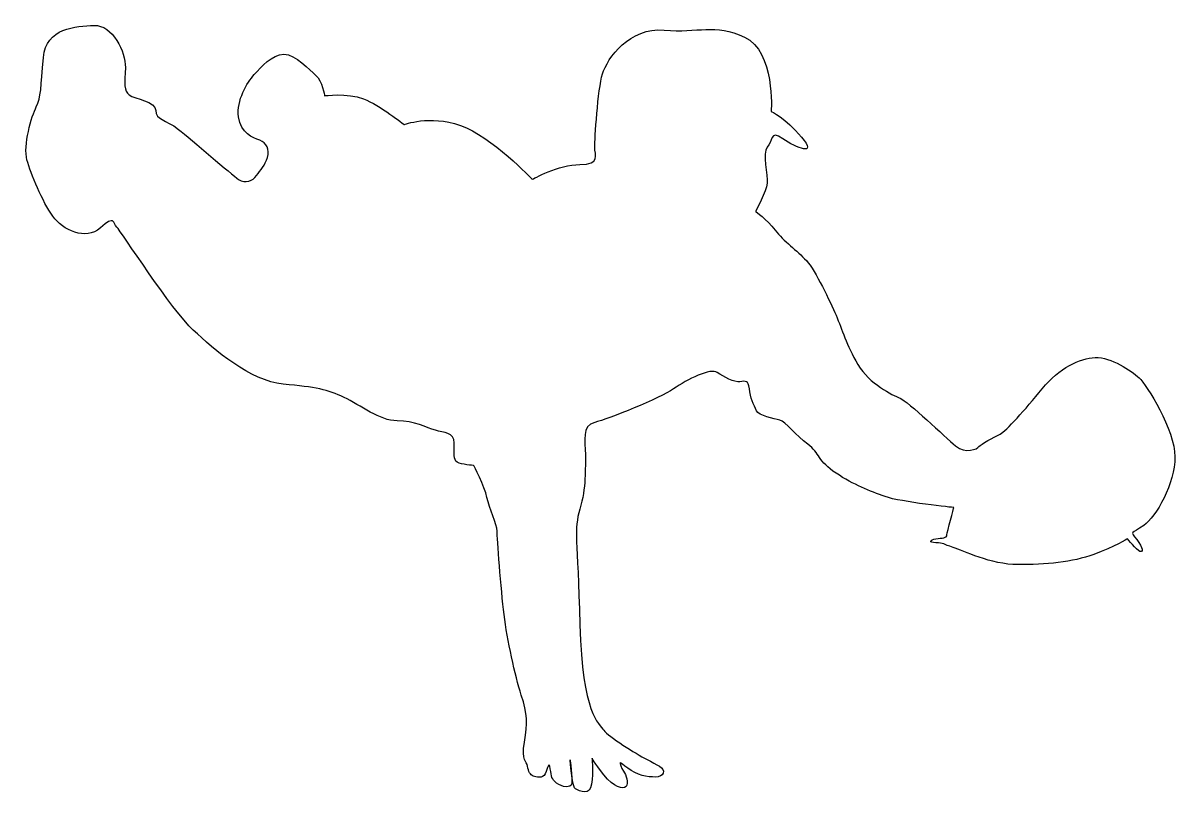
# Model space of a CAD drawing. Header units: centimetres. Extents: x -9.4 to 9.3, y -6.3 to 6.3.
import ezdxf

# ---------------------------------------------------------------- set-up
doc = ezdxf.new("R2010")
doc.units = ezdxf.units.CM
doc.header["$MEASUREMENT"] = 0
doc.layers.add('Camada 1', color=7, linetype='Continuous')

msp = doc.modelspace()

# ---------------------------------------------------------------- linework, layer by layer
at = {"layer": 'Camada 1'}
msp.add_open_spline([(-2.05887, -0.92075), (-2.05887, -0.92075), (-1.88136, -1.26309), (-1.84334, -1.44063), (-1.84334, -1.44063), (-1.80529, -1.61819), (-1.6785, -1.8845), (-1.6785, -1.98594), (-1.6785, -1.98594), (-1.6785, -2.08735), (-1.61511, -2.93691), (-1.56436, -3.34278), (-1.56436, -3.34278), (-1.51367, -3.74855), (-1.38688, -4.33187), (-1.28541, -4.64887), (-1.28541, -4.64887), (-1.18397, -4.96587), (-1.18392, -5.09276), (-1.23461, -5.40971), (-1.23461, -5.40971), (-1.28541, -5.72681), (-1.19662, -5.71411), (-1.18397, -5.8028), (-1.18397, -5.8028), (-1.17127, -5.89154), (-1.1396, -5.94224), (-1.09197, -5.96126), (-1.09197, -5.96126), (-1.04442, -5.98028), (-0.93983, -6.00886), (-0.89702, -5.92321), (-0.89702, -5.92321), (-0.85424, -5.83767), (-0.83995, -5.70443), (-0.81614, -5.84238), (-0.81614, -5.84238), (-0.79243, -5.98028), (-0.79717, -6.00886), (-0.71155, -6.0754), (-0.71155, -6.0754), (-0.62596, -6.14205), (-0.47377, -6.16578), (-0.4643, -6.08014), (-0.4643, -6.08014), (-0.45475, -5.9946), (-0.49285, -5.69977), (-0.49285, -5.69977), (-0.49285, -5.69977), (-0.49285, -5.69977), (-0.45475, -6.11821), (-0.42149, -6.15149), (-0.42149, -6.15149), (-0.38818, -6.1848), (-0.21228, -6.28463), (-0.15995, -6.15149), (-0.15995, -6.15149), (-0.10759, -6.01833), (-0.13614, -5.67119), (-0.13614, -5.67119), (-0.13614, -5.67119), (-0.13614, -5.67119), (-0.10762, -5.73784), (0.05404, -5.94223), (0.05404, -5.94223), (0.21573, -6.14675), (0.36792, -6.1848), (0.41546, -6.13247), (0.41546, -6.13247), (0.46298, -6.08011), (0.41546, -5.9375), (0.37265, -5.88516), (0.37265, -5.88516), (0.32981, -5.8329), (0.32029, -5.74252), (0.32029, -5.74252), (0.32029, -5.74252), (0.32029, -5.74252), (0.5296, -5.91839), (0.67697, -5.9517), (0.67697, -5.9517), (0.82432, -5.98498), (0.99079, -5.99927), (1.01934, -5.91365), (1.01934, -5.91365), (1.04786, -5.82811), (0.91949, -5.78054), (0.74827, -5.69016), (0.74827, -5.69016), (0.57705, -5.59978), (0.1301, -5.31927), (0.054, -5.21941), (0.054, -5.21941), (-0.02209, -5.11953), (-0.29633, -4.94046), (-0.33433, -3.50756), (-0.33433, -3.50756), (-0.37238, -2.07455), (-0.43572, -1.97316), (-0.33433, -1.63074), (-0.33433, -1.63074), (-0.23289, -1.2884), (-0.24556, -0.95865), (-0.24556, -0.74306), (-0.24556, -0.74306), (-0.24556, -0.52756), (-0.30898, -0.27393), (-0.09342, -0.22321), (-0.09342, -0.22321), (0.12214, -0.17246), (0.97182, 0.16993), (1.18732, 0.32207), (1.18732, 0.32207), (1.40285, 0.47428), (1.79602, 0.66444), (1.89746, 0.58837), (1.89746, 0.58837), (1.9989, 0.5123), (2.17644, 0.42356), (2.26515, 0.43621), (2.26515, 0.43621), (2.35389, 0.44888), (2.40466, 0.46161), (2.41734, 0.32207), (2.41734, 0.32207), (2.42999, 0.18258), (2.49343, 0.05579), (2.53145, -0.033), (2.53145, -0.033), (2.5695, -0.12174), (2.82307, -0.15984), (2.91192, -0.18519), (2.91192, -0.18519), (3.00066, -0.21054), (3.17814, -0.43877), (3.36838, -0.57826), (3.36838, -0.57826), (3.55859, -0.71772), (3.53319, -0.85724), (3.82492, -1.04745), (3.82492, -1.04745), (4.11657, -1.23763), (4.37009, -1.33902), (4.62378, -1.42782), (4.62378, -1.42782), (4.87744, -1.51664), (5.73971, -1.60533), (5.73971, -1.60533), (5.73971, -1.60533), (5.73971, -1.60533), (5.62557, -1.99853), (5.62557, -2.0492), (5.62557, -2.0492), (5.62557, -2.09992), (5.54945, -2.09987), (5.44801, -2.11262), (5.44801, -2.11262), (5.34657, -2.12527), (5.32122, -2.17601), (5.44801, -2.17601), (5.44801, -2.17601), (5.57488, -2.17601), (5.56218, -2.20136), (5.72701, -2.25208), (5.72701, -2.25208), (5.89185, -2.30277), (6.33566, -2.531), (6.77955, -2.531), (6.77955, -2.531), (7.22334, -2.531), (7.6672, -2.49298), (8.00955, -2.36624), (8.00955, -2.36624), (8.35189, -2.23943), (8.55483, -2.11261), (8.55483, -2.11261), (8.55483, -2.11261), (8.55483, -2.11261), (8.70691, -2.29015), (8.75766, -2.31549), (8.75766, -2.31549), (8.80841, -2.34083), (8.82105, -2.2648), (8.70691, -2.12525), (8.70691, -2.12525), (8.59287, -1.98579), (8.61822, -2.03651), (8.82105, -1.89702), (8.82105, -1.89702), (9.02396, -1.75756), (9.32834, -1.2122), (9.32834, -0.78111), (9.32834, -0.78111), (9.32834, -0.35), (8.87183, 0.38552), (8.74501, 0.49966), (8.74501, 0.49966), (8.61822, 0.61377), (8.28844, 0.842), (8.03482, 0.82936), (8.03482, 0.82936), (7.78127, 0.81669), (7.4516, 0.6645), (7.17257, 0.32213), (7.17257, 0.32213), (6.89354, -0.02021), (6.5893, -0.36264), (6.48785, -0.41339), (6.48785, -0.41339), (6.38636, -0.46408), (6.17083, -0.57823), (6.14545, -0.61627), (6.14545, -0.61627), (6.12008, -0.65429), (5.92992, -0.74311), (5.76503, -0.60362), (5.76503, -0.60362), (5.60012, -0.46408), (4.99152, 0.1193), (4.86468, 0.17), (4.86468, 0.17), (4.73789, 0.22069), (4.37009, 0.39826), (4.17991, 0.71523), (4.17991, 0.71523), (3.98973, 1.03225), (3.92633, 1.28586), (3.82489, 1.51414), (3.82489, 1.51414), (3.72345, 1.74237), (3.49517, 2.23688), (3.34303, 2.40174), (3.34303, 2.40174), (3.19082, 2.56663), (2.97529, 2.71876), (2.83574, 2.89627), (2.83574, 2.89627), (2.69628, 3.07386), (2.5188, 3.20065), (2.5188, 3.20065), (2.5188, 3.20065), (2.5188, 3.20065), (2.69628, 3.53032), (2.70898, 3.65714), (2.70898, 3.65714), (2.72168, 3.78398), (2.62021, 4.15173), (2.70898, 4.24049), (2.70898, 4.24049), (2.79772, 4.32923), (2.74703, 4.53211), (2.96261, 4.37993), (2.96261, 4.37993), (3.17814, 4.22774), (3.53318, 4.08831), (3.26688, 4.4053), (3.26688, 4.4053), (3.00063, 4.72232), (2.7724, 4.82374), (2.7724, 4.82374), (2.7724, 4.82374), (2.7724, 4.82374), (2.83579, 5.80013), (2.34123, 6.02836), (2.34123, 6.02836), (1.84675, 6.25664), (1.59307, 6.09175), (1.03514, 6.1425), (1.03514, 6.1425), (0.47719, 6.19325), (0.10944, 5.68604), (0.0334, 5.43241), (0.0334, 5.43241), (-0.04269, 5.17878), (-0.09344, 4.3672), (-0.09344, 4.24038), (-0.09344, 4.24038), (-0.09344, 4.11359), (0.00805, 3.96146), (-0.33434, 3.96146), (-0.33434, 3.96146), (-0.67676, 3.96146), (-1.10785, 3.7205), (-1.10785, 3.7205), (-1.10785, 3.7205), (-1.10785, 3.7205), (-1.76727, 4.41799), (-2.27453, 4.59548), (-2.27453, 4.59548), (-2.78171, 4.77296), (-3.18753, 4.60815), (-3.18753, 4.60815), (-3.18753, 4.60815), (-3.18753, 4.60815), (-3.58067, 4.9252), (-3.84695, 5.02664), (-3.84695, 5.02664), (-4.11325, 5.12805), (-4.48102, 5.07733), (-4.48102, 5.07733), (-4.48102, 5.07733), (-4.48102, 5.07733), (-4.51901, 5.31829), (-4.62046, 5.40705), (-4.62046, 5.40705), (-4.72195, 5.49576), (-4.95018, 5.74939), (-5.14039, 5.74939), (-5.14039, 5.74939), (-5.33063, 5.74939), (-5.50816, 5.54645), (-5.62228, 5.41969), (-5.62228, 5.41969), (-5.73637, 5.2929), (-5.91385, 5.00122), (-5.87591, 4.73495), (-5.87591, 4.73495), (-5.83781, 4.46867), (-5.64763, 4.39255), (-5.53351, 4.35453), (-5.53351, 4.35453), (-5.41937, 4.31646), (-5.36867, 4.20237), (-5.40672, 4.07558), (-5.40672, 4.07558), (-5.44477, 3.94871), (-5.52086, 3.87264), (-5.58423, 3.7839), (-5.58423, 3.7839), (-5.64762, 3.69516), (-5.76171, 3.64441), (-5.87591, 3.72048), (-5.87591, 3.72048), (-5.99, 3.79657), (-6.63667, 4.36725), (-6.85225, 4.53209), (-6.85225, 4.53209), (-7.06789, 4.6969), (-7.22002, 4.68423), (-7.22002, 4.83644), (-7.22002, 4.83644), (-7.22002, 4.9886), (-7.56236, 5.0266), (-7.65116, 5.08999), (-7.65116, 5.08999), (-7.7399, 5.15341), (-7.72725, 5.2802), (-7.71455, 5.53383), (-7.71455, 5.53383), (-7.7019, 5.78746), (-7.93011, 6.23127), (-8.22178, 6.2186), (-8.22178, 6.2186), (-8.5134, 6.20595), (-9.00799, 6.18053), (-9.04604, 5.69869), (-9.04604, 5.69869), (-9.08408, 5.21674), (-9.08408, 5.0519), (-9.16018, 4.89969), (-9.16018, 4.89969), (-9.23627, 4.74753), (-9.37576, 4.2657), (-9.31237, 4.03744), (-9.31237, 4.03744), (-9.24892, 3.80921), (-9.05874, 3.35267), (-8.89388, 3.12442), (-8.89388, 3.12442), (-8.72904, 2.89619), (-8.3613, 2.71868), (-8.12042, 2.93424), (-8.12042, 2.93424), (-7.87941, 3.14977), (-7.91746, 3.01031), (-7.85409, 2.94691), (-7.85409, 2.94691), (-7.79067, 2.88349), (-6.95369, 1.59005), (-6.61134, 1.27305), (-6.61134, 1.27305), (-6.26897, 0.95603), (-5.68564, 0.44879), (-5.15306, 0.39807), (-5.15306, 0.39807), (-4.62045, 0.34738), (-4.43024, 0.3093), (-4.16402, 0.18254), (-4.16402, 0.18254), (-3.89772, 0.0557), (-3.58064, -0.19793), (-3.30166, -0.19793), (-3.30166, -0.19793), (-3.02268, -0.19793), (-2.81985, -0.31204), (-2.68034, -0.35007), (-2.68034, -0.35007), (-2.54085, -0.38814), (-2.37599, -0.38814), (-2.37599, -0.55298), (-2.37599, -0.55298), (-2.37599, -0.71782), (-2.38872, -0.83193), (-2.3253, -0.86998), (-2.3253, -0.86998), (-2.26186, -0.90808), (-2.05887, -0.92075), (-2.05887, -0.92075)], degree=3, knots=[0, 0, 0, 0, 0.00970874, 0.00970874, 0.00970874, 0.00970874, 0.01941748, 0.01941748, 0.01941748, 0.01941748, 0.02912621, 0.02912621, 0.02912621, 0.02912621, 0.03883495, 0.03883495, 0.03883495, 0.03883495, 0.04854369, 0.04854369, 0.04854369, 0.04854369, 0.05825243, 0.05825243, 0.05825243, 0.05825243, 0.06796117, 0.06796117, 0.06796117, 0.06796117, 0.0776699, 0.0776699, 0.0776699, 0.0776699, 0.08737864, 0.08737864, 0.08737864, 0.08737864, 0.09708738, 0.09708738, 0.09708738, 0.09708738, 0.10679612, 0.10679612, 0.10679612, 0.10679612, 0.11650485, 0.11650485, 0.11650485, 0.11650485, 0.12621359, 0.12621359, 0.12621359, 0.12621359, 0.13592233, 0.13592233, 0.13592233, 0.13592233, 0.14563107, 0.14563107, 0.14563107, 0.14563107, 0.15533981, 0.15533981, 0.15533981, 0.15533981, 0.16504854, 0.16504854, 0.16504854, 0.16504854, 0.17475728, 0.17475728, 0.17475728, 0.17475728, 0.18446602, 0.18446602, 0.18446602, 0.18446602, 0.19417476, 0.19417476, 0.19417476, 0.19417476, 0.2038835, 0.2038835, 0.2038835, 0.2038835, 0.21359223, 0.21359223, 0.21359223, 0.21359223, 0.22330097, 0.22330097, 0.22330097, 0.22330097, 0.23300971, 0.23300971, 0.23300971, 0.23300971, 0.24271845, 0.24271845, 0.24271845, 0.24271845, 0.25242718, 0.25242718, 0.25242718, 0.25242718, 0.26213592, 0.26213592, 0.26213592, 0.26213592, 0.27184466, 0.27184466, 0.27184466, 0.27184466, 0.2815534, 0.2815534, 0.2815534, 0.2815534, 0.29126214, 0.29126214, 0.29126214, 0.29126214, 0.30097087, 0.30097087, 0.30097087, 0.30097087, 0.31067961, 0.31067961, 0.31067961, 0.31067961, 0.32038835, 0.32038835, 0.32038835, 0.32038835, 0.33009709, 0.33009709, 0.33009709, 0.33009709, 0.33980583, 0.33980583, 0.33980583, 0.33980583, 0.34951456, 0.34951456, 0.34951456, 0.34951456, 0.3592233, 0.3592233, 0.3592233, 0.3592233, 0.36893204, 0.36893204, 0.36893204, 0.36893204, 0.37864078, 0.37864078, 0.37864078, 0.37864078, 0.38834951, 0.38834951, 0.38834951, 0.38834951, 0.39805825, 0.39805825, 0.39805825, 0.39805825, 0.40776699, 0.40776699, 0.40776699, 0.40776699, 0.41747573, 0.41747573, 0.41747573, 0.41747573, 0.42718447, 0.42718447, 0.42718447, 0.42718447, 0.4368932, 0.4368932, 0.4368932, 0.4368932, 0.44660194, 0.44660194, 0.44660194, 0.44660194, 0.45631068, 0.45631068, 0.45631068, 0.45631068, 0.46601942, 0.46601942, 0.46601942, 0.46601942, 0.47572816, 0.47572816, 0.47572816, 0.47572816, 0.48543689, 0.48543689, 0.48543689, 0.48543689, 0.49514563, 0.49514563, 0.49514563, 0.49514563, 0.50485437, 0.50485437, 0.50485437, 0.50485437, 0.51456311, 0.51456311, 0.51456311, 0.51456311, 0.52427184, 0.52427184, 0.52427184, 0.52427184, 0.53398058, 0.53398058, 0.53398058, 0.53398058, 0.54368932, 0.54368932, 0.54368932, 0.54368932, 0.55339806, 0.55339806, 0.55339806, 0.55339806, 0.5631068, 0.5631068, 0.5631068, 0.5631068, 0.57281553, 0.57281553, 0.57281553, 0.57281553, 0.58252427, 0.58252427, 0.58252427, 0.58252427, 0.59223301, 0.59223301, 0.59223301, 0.59223301, 0.60194175, 0.60194175, 0.60194175, 0.60194175, 0.61165049, 0.61165049, 0.61165049, 0.61165049, 0.62135922, 0.62135922, 0.62135922, 0.62135922, 0.63106796, 0.63106796, 0.63106796, 0.63106796, 0.6407767, 0.6407767, 0.6407767, 0.6407767, 0.65048544, 0.65048544, 0.65048544, 0.65048544, 0.66019417, 0.66019417, 0.66019417, 0.66019417, 0.66990291, 0.66990291, 0.66990291, 0.66990291, 0.67961165, 0.67961165, 0.67961165, 0.67961165, 0.68932039, 0.68932039, 0.68932039, 0.68932039, 0.69902913, 0.69902913, 0.69902913, 0.69902913, 0.70873786, 0.70873786, 0.70873786, 0.70873786, 0.7184466, 0.7184466, 0.7184466, 0.7184466, 0.72815534, 0.72815534, 0.72815534, 0.72815534, 0.73786408, 0.73786408, 0.73786408, 0.73786408, 0.74757282, 0.74757282, 0.74757282, 0.74757282, 0.75728155, 0.75728155, 0.75728155, 0.75728155, 0.76699029, 0.76699029, 0.76699029, 0.76699029, 0.77669903, 0.77669903, 0.77669903, 0.77669903, 0.78640777, 0.78640777, 0.78640777, 0.78640777, 0.7961165, 0.7961165, 0.7961165, 0.7961165, 0.80582524, 0.80582524, 0.80582524, 0.80582524, 0.81553398, 0.81553398, 0.81553398, 0.81553398, 0.82524272, 0.82524272, 0.82524272, 0.82524272, 0.83495146, 0.83495146, 0.83495146, 0.83495146, 0.84466019, 0.84466019, 0.84466019, 0.84466019, 0.85436893, 0.85436893, 0.85436893, 0.85436893, 0.86407767, 0.86407767, 0.86407767, 0.86407767, 0.87378641, 0.87378641, 0.87378641, 0.87378641, 0.88349515, 0.88349515, 0.88349515, 0.88349515, 0.89320388, 0.89320388, 0.89320388, 0.89320388, 0.90291262, 0.90291262, 0.90291262, 0.90291262, 0.91262136, 0.91262136, 0.91262136, 0.91262136, 0.9223301, 0.9223301, 0.9223301, 0.9223301, 0.93203883, 0.93203883, 0.93203883, 0.93203883, 0.94174757, 0.94174757, 0.94174757, 0.94174757, 0.95145631, 0.95145631, 0.95145631, 0.95145631, 0.96116505, 0.96116505, 0.96116505, 0.96116505, 0.97087379, 0.97087379, 0.97087379, 0.97087379, 0.98058252, 0.98058252, 0.98058252, 0.98058252, 1, 1, 1, 1], dxfattribs=at)

doc.saveas('drawing.dxf')
